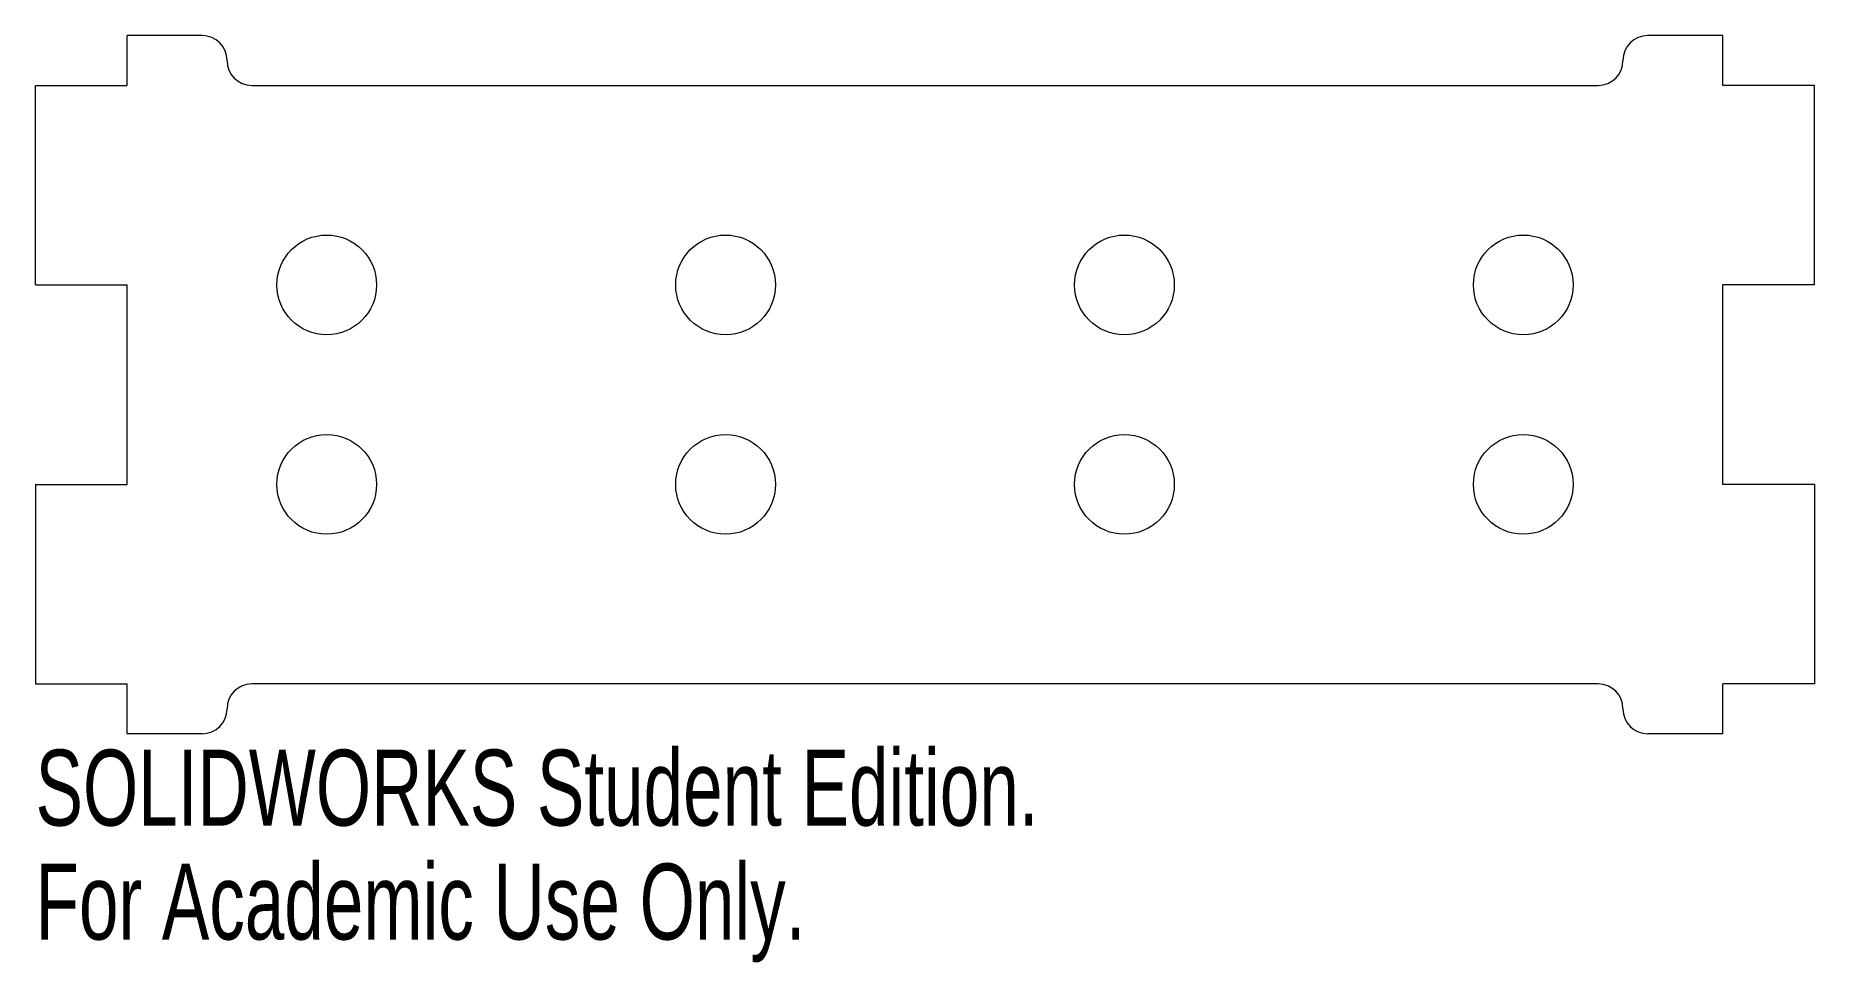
# Model space of a CAD drawing. Header units: inches. Extents: x -2.23 to 2.23, y -1.45 to 0.88.
import ezdxf

# ---------------------------------------------------------------- set-up
doc = ezdxf.new("R2010")
doc.units = ezdxf.units.IN
doc.header["$MEASUREMENT"] = 0
doc.styles.add('SLDTEXTSTYLE0', font='TXT', dxfattribs={"width": 0.7})

msp = doc.modelspace()

# ---------------------------------------------------------------- linework, layer by layer
at = {"color": 7, "linetype": 'Continuous', "lineweight": 15}
for p, q in [((-1.8125, 0.875), (-2, 0.875)), ((-2, 0.75), (-2, 0.875)), ((2, 0.875), (1.8125, 0.875)), ((2, 0.75), (2, 0.875)), ((-2.23, 0.75), (-2, 0.75)), ((-2.23, 0.25), (-2.23, 0.75)), ((-1.6875, 0.75), (1.6875, 0.75)), ((2.23, 0.75), (2, 0.75)), ((2.23, 0.25), (2.23, 0.75)), ((-2.23, 0.25), (-2, 0.25)), ((-2, -0.25), (-2, 0.25)), ((2, -0.25), (2, 0.25)), ((2.23, 0.25), (2, 0.25)), ((-2.23, -0.25), (-2, -0.25)), ((-2.23, -0.25), (-2.23, -0.75)), ((2.23, -0.25), (2, -0.25)), ((2.23, -0.25), (2.23, -0.75)), ((-2.23, -0.75), (-2, -0.75)), ((-2, -0.875), (-2, -0.75)), ((1.6875, -0.75), (-1.6875, -0.75)), ((2, -0.875), (2, -0.75)), ((2.23, -0.75), (2, -0.75)), ((-1.8125, -0.875), (-2, -0.875)), ((2, -0.875), (1.8125, -0.875))]:
    msp.add_line(p, q, dxfattribs=at)
for centre in [(-1.5, 0.25), (-0.5, 0.25), (0.5, 0.25), (1.5, 0.25), (-1.5, -0.25), (-0.5, -0.25), (0.5, -0.25), (1.5, -0.25)]:
    msp.add_circle(centre, 0.125, dxfattribs=at)
for centre, start, end in [((-1.8125, 0.8125), 0, 90), ((1.8125, 0.8125), 90, 180), ((-1.6875, 0.8125), 180, 270), ((1.6875, 0.8125), 270, 0), ((-1.6875, -0.8125), 90, 180), ((1.6875, -0.8125), 0, 90), ((-1.8125, -0.8125), 270, 0), ((1.8125, -0.8125), 180, 270)]:
    msp.add_arc(centre, 0.0625, start, end, dxfattribs=at)

# ---------------------------------------------------------------- texts
at = {"color": 7, "linetype": 'Continuous', "char_height": 0.1903, "attachment_point": 1, "style": 'SLDTEXTSTYLE0'}
for s, insert in [('SOLIDWORKS Student Edition.', (-2.23, -0.9151)), ('For Academic Use Only.', (-2.23, -1.2006))]:
    msp.add_mtext(s, dxfattribs=dict(at, insert=insert))

doc.saveas('drawing.dxf')
